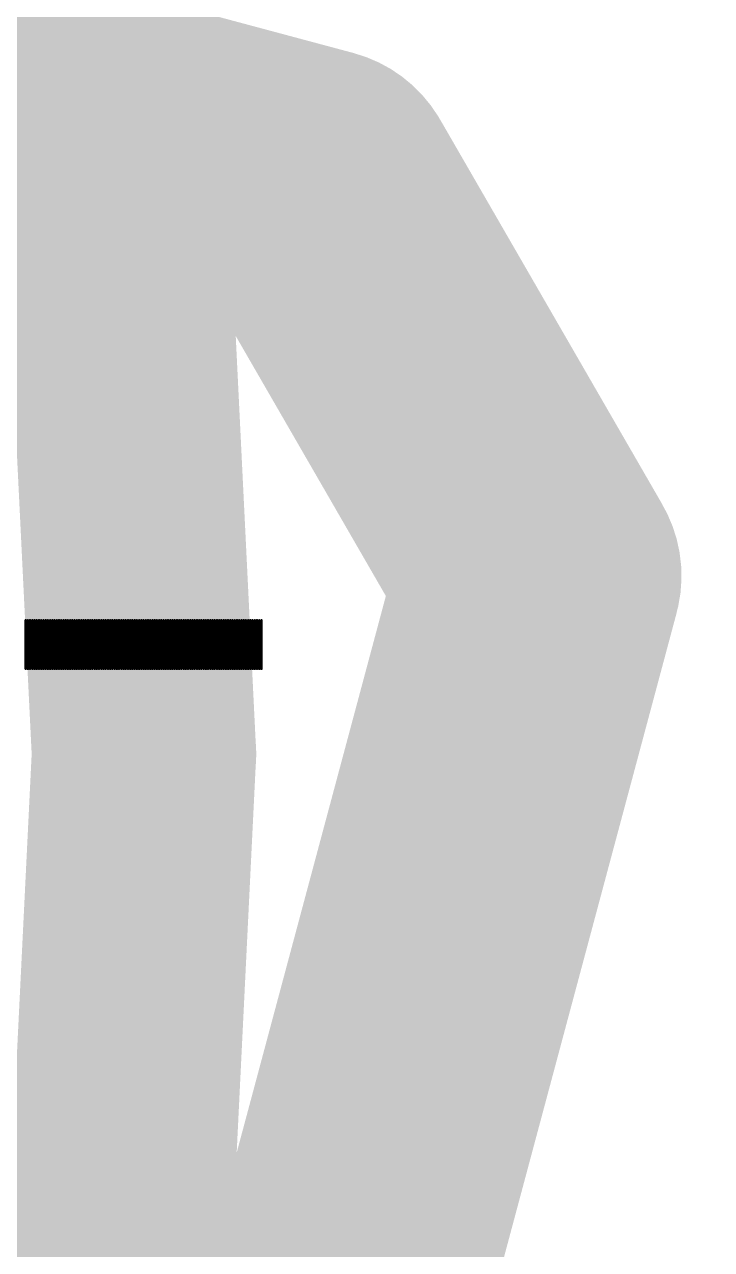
# Model space of a CAD drawing. Header units: millimetres. Extents: x 1.42 to 4.09, y 1.63 to 4.12.
# Drawn here: x 3.7351 to 3.8555, y 2.7731 to 2.9879 of the extents above; entities that cross this region are included whole.
import ezdxf

# ---------------------------------------------------------------- set-up
doc = ezdxf.new("R2010")
doc.units = ezdxf.units.MM
doc.header["$MEASUREMENT"] = 0
for name, color, linetype in [('BottomOverlay', 54, 'Continuous'), ('Mechanical1', 6, 'Continuous'), ('Mechanical3', 76, 'Continuous'), ('TopLayer', 1, 'Continuous')]:
    doc.layers.add(name, color=color, linetype=linetype)

# ---------------------------------------------------------------- blocks, each defined once
blk = doc.blocks.new('ANTENNA_PCB_2_4GHZ_24')
at = {"layer": 'TopLayer', "const_width": 0.05}
for points in [[(0, 0.29016), (0.05512, 0.34528)], [(0.71496, 0.34528), (0.05512, 0.34528)], [(0, 0), (0, 0.29016)]]:
    blk.add_lwpolyline(points, dxfattribs=at)
at = {"layer": 'TopLayer', "const_width": 0.025}
for points in [[(0.04262, 0.34528, 1), (0.06762, 0.34528, 1)], [(0.04262, 0.34528, 1), (0.06762, 0.34528, 1)], [(-0.0125, 0.29016, 1), (0.0125, 0.29016, 1)], [(-0.0125, 0.29016, 1), (0.0125, 0.29016, 1)]]:
    blk.add_lwpolyline(points, format="xyb", close=True, dxfattribs=at)

msp = doc.modelspace()

# ---------------------------------------------------------------- linework, layer by layer
at = {"layer": 'BottomOverlay', "const_width": 0.00039}
for points in [[(3.73531, 2.8749), (3.73531, 2.88348)], [(3.7357, 2.8749), (3.7357, 2.88348)], [(3.73609, 2.8749), (3.73609, 2.88348)], [(3.73648, 2.8749), (3.73648, 2.88348)], [(3.73687, 2.8749), (3.73687, 2.88348)], [(3.73726, 2.8749), (3.73726, 2.88348)], [(3.73765, 2.8749), (3.73765, 2.88348)], [(3.73804, 2.8749), (3.73804, 2.88348)], [(3.73843, 2.8749), (3.73843, 2.88348)], [(3.73882, 2.8749), (3.73882, 2.88348)], [(3.73921, 2.8749), (3.73921, 2.88348)], [(3.7396, 2.8749), (3.7396, 2.88348)], [(3.73999, 2.8749), (3.73999, 2.88348)], [(3.74038, 2.8749), (3.74038, 2.88348)], [(3.74077, 2.8749), (3.74077, 2.88348)], [(3.74116, 2.8749), (3.74116, 2.88348)], [(3.74155, 2.8749), (3.74155, 2.88348)], [(3.74194, 2.8749), (3.74194, 2.88348)], [(3.74233, 2.8749), (3.74233, 2.88348)], [(3.74272, 2.8749), (3.74272, 2.88348)], [(3.74311, 2.8749), (3.74311, 2.88348)], [(3.7435, 2.8749), (3.7435, 2.88348)], [(3.74389, 2.8749), (3.74389, 2.88348)], [(3.74428, 2.8749), (3.74428, 2.88348)], [(3.74467, 2.8749), (3.74467, 2.88348)], [(3.74506, 2.8749), (3.74506, 2.88348)], [(3.74545, 2.8749), (3.74545, 2.88348)], [(3.74584, 2.8749), (3.74584, 2.88348)], [(3.74623, 2.8749), (3.74623, 2.88348)], [(3.74662, 2.8749), (3.74662, 2.88348)], [(3.74701, 2.8749), (3.74701, 2.88348)], [(3.7474, 2.8749), (3.7474, 2.88348)], [(3.74779, 2.8749), (3.74779, 2.88348)], [(3.74818, 2.8749), (3.74818, 2.88348)], [(3.74857, 2.8749), (3.74857, 2.88348)], [(3.74896, 2.8749), (3.74896, 2.88348)], [(3.74935, 2.8749), (3.74935, 2.88348)], [(3.74974, 2.8749), (3.74974, 2.88348)], [(3.75013, 2.8749), (3.75013, 2.88348)], [(3.75052, 2.8749), (3.75052, 2.88348)], [(3.75091, 2.8749), (3.75091, 2.88348)], [(3.7513, 2.8749), (3.7513, 2.88348)], [(3.75169, 2.8749), (3.75169, 2.88348)], [(3.75208, 2.8749), (3.75208, 2.88348)], [(3.75247, 2.8749), (3.75247, 2.88348)], [(3.75286, 2.8749), (3.75286, 2.88348)], [(3.75325, 2.8749), (3.75325, 2.88348)], [(3.75364, 2.8749), (3.75364, 2.88348)], [(3.75403, 2.8749), (3.75403, 2.88348)], [(3.75442, 2.8749), (3.75442, 2.88348)], [(3.75481, 2.8749), (3.75481, 2.88348)], [(3.7552, 2.8749), (3.7552, 2.88348)], [(3.75559, 2.8749), (3.75559, 2.88348)], [(3.75598, 2.8749), (3.75598, 2.88348)], [(3.75637, 2.8749), (3.75637, 2.88348)], [(3.75676, 2.8749), (3.75676, 2.88348)], [(3.75715, 2.8749), (3.75715, 2.88348)], [(3.75754, 2.8749), (3.75754, 2.88348)], [(3.75793, 2.8749), (3.75793, 2.88348)], [(3.75832, 2.8749), (3.75832, 2.88348)], [(3.75871, 2.8749), (3.75871, 2.88348)], [(3.7591, 2.8749), (3.7591, 2.88348)], [(3.75949, 2.8749), (3.75949, 2.88348)], [(3.75988, 2.8749), (3.75988, 2.88348)], [(3.76027, 2.8749), (3.76027, 2.88348)], [(3.76066, 2.8749), (3.76066, 2.88348)], [(3.76105, 2.8749), (3.76105, 2.88348)], [(3.76144, 2.8749), (3.76144, 2.88348)], [(3.76183, 2.8749), (3.76183, 2.88348)], [(3.76222, 2.8749), (3.76222, 2.88348)], [(3.76261, 2.8749), (3.76261, 2.88348)], [(3.763, 2.8749), (3.763, 2.88348)], [(3.76339, 2.8749), (3.76339, 2.88348)], [(3.76378, 2.8749), (3.76378, 2.88348)], [(3.76417, 2.8749), (3.76417, 2.88348)], [(3.76456, 2.8749), (3.76456, 2.88348)], [(3.76495, 2.8749), (3.76495, 2.88348)], [(3.76534, 2.8749), (3.76534, 2.88348)], [(3.76573, 2.8749), (3.76573, 2.88348)], [(3.76612, 2.8749), (3.76612, 2.88348)], [(3.76651, 2.8749), (3.76651, 2.88348)], [(3.7669, 2.8749), (3.7669, 2.88348)], [(3.76729, 2.8749), (3.76729, 2.88348)], [(3.76768, 2.8749), (3.76768, 2.88348)], [(3.76807, 2.8749), (3.76807, 2.88348)], [(3.76846, 2.8749), (3.76846, 2.88348)], [(3.76885, 2.8749), (3.76885, 2.88348)], [(3.76924, 2.8749), (3.76924, 2.88348)], [(3.76963, 2.8749), (3.76963, 2.88348)], [(3.77002, 2.8749), (3.77002, 2.88348)], [(3.77041, 2.8749), (3.77041, 2.88348)], [(3.7708, 2.8749), (3.7708, 2.88348)], [(3.77119, 2.8749), (3.77119, 2.88348)], [(3.77158, 2.8749), (3.77158, 2.88348)], [(3.77197, 2.8749), (3.77197, 2.88348)], [(3.77236, 2.8749), (3.77236, 2.88348)], [(3.77275, 2.8749), (3.77275, 2.88348)], [(3.77314, 2.8749), (3.77314, 2.88348)], [(3.77353, 2.8749), (3.77353, 2.88348)], [(3.77392, 2.8749), (3.77392, 2.88348)], [(3.77431, 2.8749), (3.77431, 2.88348)], [(3.7747, 2.8749), (3.7747, 2.88348)], [(3.77509, 2.8749), (3.77509, 2.88348)], [(3.77548, 2.8749), (3.77548, 2.88348)], [(3.77587, 2.8749), (3.77587, 2.88348)], [(3.77626, 2.8749), (3.77626, 2.88348)], [(3.77665, 2.8749), (3.77665, 2.88348)]]:
    msp.add_lwpolyline(points, dxfattribs=at)
at = {"layer": 'BottomOverlay', "const_width": 0.000195}
for points in [[(3.73522, 2.88348, 1), (3.73541, 2.88348, 1)], [(3.73561, 2.88348, 1), (3.7358, 2.88348, 1)], [(3.736, 2.88348, 1), (3.73619, 2.88348, 1)], [(3.73639, 2.88348, 1), (3.73658, 2.88348, 1)], [(3.73678, 2.88348, 1), (3.73697, 2.88348, 1)], [(3.73717, 2.88348, 1), (3.73736, 2.88348, 1)], [(3.73756, 2.88348, 1), (3.73775, 2.88348, 1)], [(3.73795, 2.88348, 1), (3.73814, 2.88348, 1)], [(3.73834, 2.88348, 1), (3.73853, 2.88348, 1)], [(3.73873, 2.88348, 1), (3.73892, 2.88348, 1)], [(3.73912, 2.88348, 1), (3.73931, 2.88348, 1)], [(3.73951, 2.88348, 1), (3.7397, 2.88348, 1)], [(3.7399, 2.88348, 1), (3.74009, 2.88348, 1)], [(3.74029, 2.88348, 1), (3.74048, 2.88348, 1)], [(3.74068, 2.88348, 1), (3.74087, 2.88348, 1)], [(3.74107, 2.88348, 1), (3.74126, 2.88348, 1)], [(3.74146, 2.88348, 1), (3.74165, 2.88348, 1)], [(3.74185, 2.88348, 1), (3.74204, 2.88348, 1)], [(3.74224, 2.88348, 1), (3.74243, 2.88348, 1)], [(3.74263, 2.88348, 1), (3.74282, 2.88348, 1)], [(3.74302, 2.88348, 1), (3.74321, 2.88348, 1)], [(3.74341, 2.88348, 1), (3.7436, 2.88348, 1)], [(3.7438, 2.88348, 1), (3.74399, 2.88348, 1)], [(3.74419, 2.88348, 1), (3.74438, 2.88348, 1)], [(3.74458, 2.88348, 1), (3.74477, 2.88348, 1)], [(3.74497, 2.88348, 1), (3.74516, 2.88348, 1)], [(3.74536, 2.88348, 1), (3.74555, 2.88348, 1)], [(3.74575, 2.88348, 1), (3.74594, 2.88348, 1)], [(3.74614, 2.88348, 1), (3.74633, 2.88348, 1)], [(3.74653, 2.88348, 1), (3.74672, 2.88348, 1)], [(3.74692, 2.88348, 1), (3.74711, 2.88348, 1)], [(3.74731, 2.88348, 1), (3.7475, 2.88348, 1)], [(3.7477, 2.88348, 1), (3.74789, 2.88348, 1)], [(3.74809, 2.88348, 1), (3.74828, 2.88348, 1)], [(3.74848, 2.88348, 1), (3.74867, 2.88348, 1)], [(3.74887, 2.88348, 1), (3.74906, 2.88348, 1)], [(3.74926, 2.88348, 1), (3.74945, 2.88348, 1)], [(3.74965, 2.88348, 1), (3.74984, 2.88348, 1)], [(3.75004, 2.88348, 1), (3.75023, 2.88348, 1)], [(3.75043, 2.88348, 1), (3.75062, 2.88348, 1)], [(3.75082, 2.88348, 1), (3.75101, 2.88348, 1)], [(3.75121, 2.88348, 1), (3.7514, 2.88348, 1)], [(3.7516, 2.88348, 1), (3.75179, 2.88348, 1)], [(3.75199, 2.88348, 1), (3.75218, 2.88348, 1)], [(3.75238, 2.88348, 1), (3.75257, 2.88348, 1)], [(3.75277, 2.88348, 1), (3.75296, 2.88348, 1)], [(3.75316, 2.88348, 1), (3.75335, 2.88348, 1)], [(3.75355, 2.88348, 1), (3.75374, 2.88348, 1)], [(3.75394, 2.88348, 1), (3.75413, 2.88348, 1)], [(3.75433, 2.88348, 1), (3.75452, 2.88348, 1)], [(3.75472, 2.88348, 1), (3.75491, 2.88348, 1)], [(3.75511, 2.88348, 1), (3.7553, 2.88348, 1)], [(3.7555, 2.88348, 1), (3.75569, 2.88348, 1)], [(3.75589, 2.88348, 1), (3.75608, 2.88348, 1)], [(3.75628, 2.88348, 1), (3.75647, 2.88348, 1)], [(3.75667, 2.88348, 1), (3.75686, 2.88348, 1)], [(3.75706, 2.88348, 1), (3.75725, 2.88348, 1)], [(3.75745, 2.88348, 1), (3.75764, 2.88348, 1)], [(3.75784, 2.88348, 1), (3.75803, 2.88348, 1)], [(3.75823, 2.88348, 1), (3.75842, 2.88348, 1)], [(3.75862, 2.88348, 1), (3.75881, 2.88348, 1)], [(3.75901, 2.88348, 1), (3.7592, 2.88348, 1)], [(3.7594, 2.88348, 1), (3.75959, 2.88348, 1)], [(3.75979, 2.88348, 1), (3.75998, 2.88348, 1)], [(3.76018, 2.88348, 1), (3.76037, 2.88348, 1)], [(3.76057, 2.88348, 1), (3.76076, 2.88348, 1)], [(3.76096, 2.88348, 1), (3.76115, 2.88348, 1)], [(3.76135, 2.88348, 1), (3.76154, 2.88348, 1)], [(3.76174, 2.88348, 1), (3.76193, 2.88348, 1)], [(3.76213, 2.88348, 1), (3.76232, 2.88348, 1)], [(3.76252, 2.88348, 1), (3.76271, 2.88348, 1)], [(3.76291, 2.88348, 1), (3.7631, 2.88348, 1)], [(3.7633, 2.88348, 1), (3.76349, 2.88348, 1)], [(3.76369, 2.88348, 1), (3.76388, 2.88348, 1)], [(3.76408, 2.88348, 1), (3.76427, 2.88348, 1)], [(3.76447, 2.88348, 1), (3.76466, 2.88348, 1)], [(3.76486, 2.88348, 1), (3.76505, 2.88348, 1)], [(3.76525, 2.88348, 1), (3.76544, 2.88348, 1)], [(3.76564, 2.88348, 1), (3.76583, 2.88348, 1)], [(3.76603, 2.88348, 1), (3.76622, 2.88348, 1)], [(3.76642, 2.88348, 1), (3.76661, 2.88348, 1)], [(3.76681, 2.88348, 1), (3.767, 2.88348, 1)], [(3.7672, 2.88348, 1), (3.76739, 2.88348, 1)], [(3.76759, 2.88348, 1), (3.76778, 2.88348, 1)], [(3.76798, 2.88348, 1), (3.76817, 2.88348, 1)], [(3.76837, 2.88348, 1), (3.76856, 2.88348, 1)], [(3.76876, 2.88348, 1), (3.76895, 2.88348, 1)], [(3.76915, 2.88348, 1), (3.76934, 2.88348, 1)], [(3.76954, 2.88348, 1), (3.76973, 2.88348, 1)], [(3.76993, 2.88348, 1), (3.77012, 2.88348, 1)], [(3.77032, 2.88348, 1), (3.77051, 2.88348, 1)], [(3.77071, 2.88348, 1), (3.7709, 2.88348, 1)], [(3.7711, 2.88348, 1), (3.77129, 2.88348, 1)], [(3.77149, 2.88348, 1), (3.77168, 2.88348, 1)], [(3.77188, 2.88348, 1), (3.77207, 2.88348, 1)], [(3.77227, 2.88348, 1), (3.77246, 2.88348, 1)], [(3.77266, 2.88348, 1), (3.77285, 2.88348, 1)], [(3.77305, 2.88348, 1), (3.77324, 2.88348, 1)], [(3.77344, 2.88348, 1), (3.77363, 2.88348, 1)], [(3.77383, 2.88348, 1), (3.77402, 2.88348, 1)], [(3.77422, 2.88348, 1), (3.77441, 2.88348, 1)], [(3.77461, 2.88348, 1), (3.7748, 2.88348, 1)], [(3.775, 2.88348, 1), (3.77519, 2.88348, 1)], [(3.77539, 2.88348, 1), (3.77558, 2.88348, 1)], [(3.77578, 2.88348, 1), (3.77597, 2.88348, 1)], [(3.77617, 2.88348, 1), (3.77636, 2.88348, 1)], [(3.77656, 2.88348, 1), (3.77675, 2.88348, 1)], [(3.73522, 2.8749, 1), (3.73541, 2.8749, 1)], [(3.73561, 2.8749, 1), (3.7358, 2.8749, 1)], [(3.736, 2.8749, 1), (3.73619, 2.8749, 1)], [(3.73639, 2.8749, 1), (3.73658, 2.8749, 1)], [(3.73678, 2.8749, 1), (3.73697, 2.8749, 1)], [(3.73717, 2.8749, 1), (3.73736, 2.8749, 1)], [(3.73756, 2.8749, 1), (3.73775, 2.8749, 1)], [(3.73795, 2.8749, 1), (3.73814, 2.8749, 1)], [(3.73834, 2.8749, 1), (3.73853, 2.8749, 1)], [(3.73873, 2.8749, 1), (3.73892, 2.8749, 1)], [(3.73912, 2.8749, 1), (3.73931, 2.8749, 1)], [(3.73951, 2.8749, 1), (3.7397, 2.8749, 1)], [(3.7399, 2.8749, 1), (3.74009, 2.8749, 1)], [(3.74029, 2.8749, 1), (3.74048, 2.8749, 1)], [(3.74068, 2.8749, 1), (3.74087, 2.8749, 1)], [(3.74107, 2.8749, 1), (3.74126, 2.8749, 1)], [(3.74146, 2.8749, 1), (3.74165, 2.8749, 1)], [(3.74185, 2.8749, 1), (3.74204, 2.8749, 1)], [(3.74224, 2.8749, 1), (3.74243, 2.8749, 1)], [(3.74263, 2.8749, 1), (3.74282, 2.8749, 1)], [(3.74302, 2.8749, 1), (3.74321, 2.8749, 1)], [(3.74341, 2.8749, 1), (3.7436, 2.8749, 1)], [(3.7438, 2.8749, 1), (3.74399, 2.8749, 1)], [(3.74419, 2.8749, 1), (3.74438, 2.8749, 1)], [(3.74458, 2.8749, 1), (3.74477, 2.8749, 1)], [(3.74497, 2.8749, 1), (3.74516, 2.8749, 1)], [(3.74536, 2.8749, 1), (3.74555, 2.8749, 1)], [(3.74575, 2.8749, 1), (3.74594, 2.8749, 1)], [(3.74614, 2.8749, 1), (3.74633, 2.8749, 1)], [(3.74653, 2.8749, 1), (3.74672, 2.8749, 1)], [(3.74692, 2.8749, 1), (3.74711, 2.8749, 1)], [(3.74731, 2.8749, 1), (3.7475, 2.8749, 1)], [(3.7477, 2.8749, 1), (3.74789, 2.8749, 1)], [(3.74809, 2.8749, 1), (3.74828, 2.8749, 1)], [(3.74848, 2.8749, 1), (3.74867, 2.8749, 1)], [(3.74887, 2.8749, 1), (3.74906, 2.8749, 1)], [(3.74926, 2.8749, 1), (3.74945, 2.8749, 1)], [(3.74965, 2.8749, 1), (3.74984, 2.8749, 1)], [(3.75004, 2.8749, 1), (3.75023, 2.8749, 1)], [(3.75043, 2.8749, 1), (3.75062, 2.8749, 1)], [(3.75082, 2.8749, 1), (3.75101, 2.8749, 1)], [(3.75121, 2.8749, 1), (3.7514, 2.8749, 1)], [(3.7516, 2.8749, 1), (3.75179, 2.8749, 1)], [(3.75199, 2.8749, 1), (3.75218, 2.8749, 1)], [(3.75238, 2.8749, 1), (3.75257, 2.8749, 1)], [(3.75277, 2.8749, 1), (3.75296, 2.8749, 1)], [(3.75316, 2.8749, 1), (3.75335, 2.8749, 1)], [(3.75355, 2.8749, 1), (3.75374, 2.8749, 1)], [(3.75394, 2.8749, 1), (3.75413, 2.8749, 1)], [(3.75433, 2.8749, 1), (3.75452, 2.8749, 1)], [(3.75472, 2.8749, 1), (3.75491, 2.8749, 1)], [(3.75511, 2.8749, 1), (3.7553, 2.8749, 1)], [(3.7555, 2.8749, 1), (3.75569, 2.8749, 1)], [(3.75589, 2.8749, 1), (3.75608, 2.8749, 1)], [(3.75628, 2.8749, 1), (3.75647, 2.8749, 1)], [(3.75667, 2.8749, 1), (3.75686, 2.8749, 1)], [(3.75706, 2.8749, 1), (3.75725, 2.8749, 1)], [(3.75745, 2.8749, 1), (3.75764, 2.8749, 1)], [(3.75784, 2.8749, 1), (3.75803, 2.8749, 1)], [(3.75823, 2.8749, 1), (3.75842, 2.8749, 1)], [(3.75862, 2.8749, 1), (3.75881, 2.8749, 1)], [(3.75901, 2.8749, 1), (3.7592, 2.8749, 1)], [(3.7594, 2.8749, 1), (3.75959, 2.8749, 1)], [(3.75979, 2.8749, 1), (3.75998, 2.8749, 1)], [(3.76018, 2.8749, 1), (3.76037, 2.8749, 1)], [(3.76057, 2.8749, 1), (3.76076, 2.8749, 1)], [(3.76096, 2.8749, 1), (3.76115, 2.8749, 1)], [(3.76135, 2.8749, 1), (3.76154, 2.8749, 1)], [(3.76174, 2.8749, 1), (3.76193, 2.8749, 1)], [(3.76213, 2.8749, 1), (3.76232, 2.8749, 1)], [(3.76252, 2.8749, 1), (3.76271, 2.8749, 1)], [(3.76291, 2.8749, 1), (3.7631, 2.8749, 1)], [(3.7633, 2.8749, 1), (3.76349, 2.8749, 1)], [(3.76369, 2.8749, 1), (3.76388, 2.8749, 1)], [(3.76408, 2.8749, 1), (3.76427, 2.8749, 1)], [(3.76447, 2.8749, 1), (3.76466, 2.8749, 1)], [(3.76486, 2.8749, 1), (3.76505, 2.8749, 1)], [(3.76525, 2.8749, 1), (3.76544, 2.8749, 1)], [(3.76564, 2.8749, 1), (3.76583, 2.8749, 1)], [(3.76603, 2.8749, 1), (3.76622, 2.8749, 1)], [(3.76642, 2.8749, 1), (3.76661, 2.8749, 1)], [(3.76681, 2.8749, 1), (3.767, 2.8749, 1)], [(3.7672, 2.8749, 1), (3.76739, 2.8749, 1)], [(3.76759, 2.8749, 1), (3.76778, 2.8749, 1)], [(3.76798, 2.8749, 1), (3.76817, 2.8749, 1)], [(3.76837, 2.8749, 1), (3.76856, 2.8749, 1)], [(3.76876, 2.8749, 1), (3.76895, 2.8749, 1)], [(3.76915, 2.8749, 1), (3.76934, 2.8749, 1)], [(3.76954, 2.8749, 1), (3.76973, 2.8749, 1)], [(3.76993, 2.8749, 1), (3.77012, 2.8749, 1)], [(3.77032, 2.8749, 1), (3.77051, 2.8749, 1)], [(3.77071, 2.8749, 1), (3.7709, 2.8749, 1)], [(3.7711, 2.8749, 1), (3.77129, 2.8749, 1)], [(3.77149, 2.8749, 1), (3.77168, 2.8749, 1)], [(3.77188, 2.8749, 1), (3.77207, 2.8749, 1)], [(3.77227, 2.8749, 1), (3.77246, 2.8749, 1)], [(3.77266, 2.8749, 1), (3.77285, 2.8749, 1)], [(3.77305, 2.8749, 1), (3.77324, 2.8749, 1)], [(3.77344, 2.8749, 1), (3.77363, 2.8749, 1)], [(3.77383, 2.8749, 1), (3.77402, 2.8749, 1)], [(3.77422, 2.8749, 1), (3.77441, 2.8749, 1)], [(3.77461, 2.8749, 1), (3.7748, 2.8749, 1)], [(3.775, 2.8749, 1), (3.77519, 2.8749, 1)], [(3.77539, 2.8749, 1), (3.77558, 2.8749, 1)], [(3.77578, 2.8749, 1), (3.77597, 2.8749, 1)], [(3.77617, 2.8749, 1), (3.77636, 2.8749, 1)], [(3.77656, 2.8749, 1), (3.77675, 2.8749, 1)]]:
    msp.add_lwpolyline(points, format="xyb", close=True, dxfattribs=at)
at = {"layer": 'Mechanical1', "const_width": 0.01}
msp.add_lwpolyline([(2.88993, 4.08344, -0.35351), (3.98344, 2.98993)], format="xyb", dxfattribs=at)
at = {"layer": 'Mechanical3', "const_width": 0.01}
msp.add_lwpolyline([(2.88296, 4.0178, -0.35351), (3.9178, 2.98296)], format="xyb", dxfattribs=at)
at = {"layer": 'Mechanical3'}
for points, const_width in [([(3.75606, 2.86, 1), (1.76394, 2.86, 1)], 0.03937), ([(3.74622, 2.86, 1), (3.76591, 2.86, 1)], 0.01969)]:
    msp.add_lwpolyline(points, format="xyb", close=True, dxfattribs=dict(at, const_width=const_width))
at = {"layer": 'TopLayer', "const_width": 0.01043}
for points in [[(3.50606, 3.0339), (3.78645, 2.95877)], [(3.78645, 2.95877), (3.82534, 2.89141)], [(3.82529, 2.89123), (3.82534, 2.89141)]]:
    msp.add_lwpolyline(points, dxfattribs=at)
at = {"layer": 'TopLayer', "const_width": 0.00522}
for points in [[(3.78384, 2.95877, 1), (3.78905, 2.95877, 1)], [(3.78384, 2.95877, 1), (3.78905, 2.95877, 1)], [(3.82268, 2.89123, 1), (3.8279, 2.89123, 1)], [(3.82273, 2.89141, 1), (3.82794, 2.89141, 1)], [(3.82273, 2.89141, 1), (3.82794, 2.89141, 1)]]:
    msp.add_lwpolyline(points, format="xyb", close=True, dxfattribs=at)

# ---------------------------------------------------------------- block references
at = {"rotation": 255}
msp.add_blockref('ANTENNA_PCB_2_4GHZ_24', (3.50604, 3.03384), dxfattribs=at)

doc.saveas('drawing.dxf')
